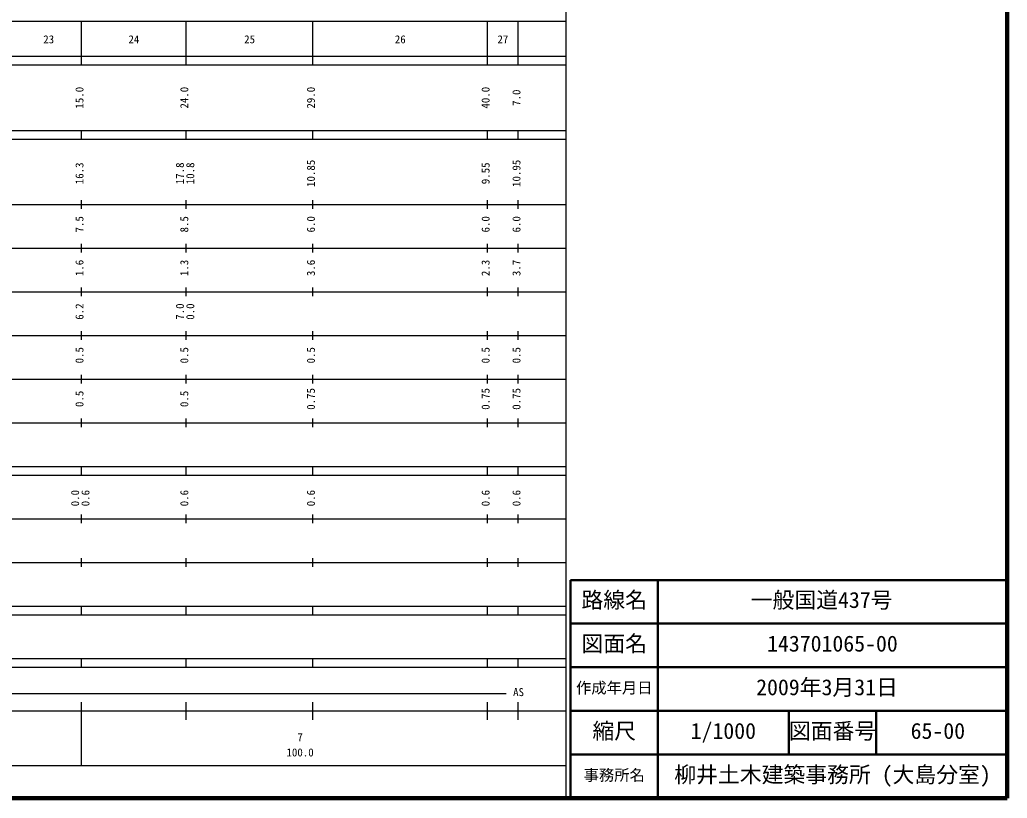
# Model space of a CAD drawing. Units: millimetres on the paper, enlarged 1000 times. Extents: x 40000 to 680000, y 20000 to 380000.
# Drawn here: x 453862 to 680000, y 20000 to 198357 of the extents above; entities that cross this region are included whole.
import ezdxf
from ezdxf.enums import TextEntityAlignment as Align

# ---------------------------------------------------------------- set-up
doc = ezdxf.new("R2010")
doc.units = ezdxf.units.MM
doc.header["$LTSCALE"] = 1000
for name, color, linetype, lineweight in [('M-TTL', 2, 'Continuous', 140), ('M-TTL-BAND', 7, 'Continuous', 25), ('M-TTL-FRAM', 2, 'Continuous', 50), ('M-TTL-LINE', 7, 'Continuous', 50)]:
    doc.layers.add(name, color=color, linetype=linetype, lineweight=lineweight)
doc.layers.add('M-TTL-TXT', color=7, linetype='Continuous')
doc.styles.add('ＭＳ ゴシック', font='')
doc.styles.get('ＭＳ ゴシック').set_extended_font_data('MS Gothic')

msp = doc.modelspace()

# ---------------------------------------------------------------- linework, layer by layer
at = {"layer": 'M-TTL'}
for p, q in [((680000, 20000), (680000, 380000)), ((40000, 20000), (680000, 20000))]:
    msp.add_line(p, q, dxfattribs=at)
at = {"layer": 'M-TTL-BAND'}
for p, q in [((579000, 20000), (579000, 370000)), ((68000, 198000), (579000, 198000)), ((468000, 188000), (468000, 198000)), ((492000, 188000), (492000, 198000)), ((521000, 188000), (521000, 198000)), ((561000, 188000), (561000, 198000)), ((568000, 188000), (568000, 198000)), ((40000, 190000), (579000, 190000)), ((40000, 188000), (579000, 188000)), ((40000, 173000), (579000, 173000)), ((468000, 171000), (468000, 173000)), ((492000, 171000), (492000, 173000)), ((521000, 171000), (521000, 173000)), ((561000, 171000), (561000, 173000)), ((568000, 171000), (568000, 173000)), ((40000, 171000), (579000, 171000)), ((468000, 155000), (468000, 157000)), ((492000, 155000), (492000, 157000)), ((521000, 155000), (521000, 157000)), ((561000, 155000), (561000, 157000)), ((568000, 155000), (568000, 157000)), ((40000, 156000), (579000, 156000)), ((468000, 145000), (468000, 147000)), ((492000, 145000), (492000, 147000)), ((521000, 145000), (521000, 147000)), ((561000, 145000), (561000, 147000)), ((568000, 145000), (568000, 147000)), ((46000, 146000), (579000, 146000)), ((52000, 136000), (579000, 136000)), ((468000, 135000), (468000, 137000)), ((492000, 135000), (492000, 137000)), ((521000, 135000), (521000, 137000)), ((561000, 135000), (561000, 137000)), ((568000, 135000), (568000, 137000)), ((468000, 125000), (468000, 127000)), ((492000, 125000), (492000, 127000)), ((521000, 125000), (521000, 127000)), ((561000, 125000), (561000, 127000)), ((568000, 125000), (568000, 127000)), ((46000, 126000), (579000, 126000)), ((52000, 116000), (579000, 116000)), ((468000, 115000), (468000, 117000)), ((492000, 115000), (492000, 117000)), ((521000, 115000), (521000, 117000)), ((561000, 115000), (561000, 117000)), ((568000, 115000), (568000, 117000)), ((468000, 105000), (468000, 107000)), ((492000, 105000), (492000, 107000)), ((521000, 105000), (521000, 107000)), ((561000, 105000), (561000, 107000)), ((568000, 105000), (568000, 107000)), ((46000, 106000), (579000, 106000)), ((40000, 96000), (579000, 96000)), ((468000, 94000), (468000, 96000)), ((492000, 94000), (492000, 96000)), ((521000, 94000), (521000, 96000)), ((561000, 94000), (561000, 96000)), ((568000, 94000), (568000, 96000)), ((40000, 94000), (579000, 94000)), ((49000, 84000), (579000, 84000)), ((468000, 83000), (468000, 85000)), ((492000, 83000), (492000, 85000)), ((521000, 83000), (521000, 85000)), ((561000, 83000), (561000, 85000)), ((568000, 83000), (568000, 85000)), ((468000, 73000), (468000, 75000)), ((492000, 73000), (492000, 75000)), ((521000, 73000), (521000, 75000)), ((561000, 73000), (561000, 75000)), ((568000, 73000), (568000, 75000)), ((40000, 74000), (579000, 74000)), ((40000, 64000), (579000, 64000)), ((468000, 62000), (468000, 64000)), ((492000, 62000), (492000, 64000)), ((521000, 62000), (521000, 64000)), ((561000, 62000), (561000, 64000)), ((568000, 62000), (568000, 64000)), ((40000, 62000), (579000, 62000)), ((40000, 52000), (579000, 52000)), ((40000, 50000), (579000, 50000)), ((468000, 50000), (468000, 52000)), ((492000, 50000), (492000, 52000)), ((521000, 50000), (521000, 52000)), ((561000, 50000), (561000, 52000)), ((568000, 50000), (568000, 52000)), ((71000, 44000), (565240, 44000)), ((468000, 27500), (468000, 42000)), ((492000, 38000), (492000, 42000)), ((521000, 38000), (521000, 42000)), ((561000, 38000), (561000, 42000)), ((568000, 38000), (568000, 42000)), ((40000, 40000), (579000, 40000)), ((68000, 27500), (579000, 27500))]:
    msp.add_line(p, q, dxfattribs=at)
at = {"layer": 'M-TTL-FRAM'}
for p, q in [((680000, 70000), (580000, 70000)), ((580000, 70000), (580000, 20000))]:
    msp.add_line(p, q, dxfattribs=at)
at = {"layer": 'M-TTL-LINE'}
for p, q in [((600000, 70000), (600000, 20000)), ((680000, 60000), (580000, 60000)), ((680000, 50000), (580000, 50000)), ((680000, 40000), (580000, 40000)), ((630000, 40000), (630000, 30000)), ((650000, 40000), (650000, 30000)), ((680000, 30000), (580000, 30000))]:
    msp.add_line(p, q, dxfattribs=at)

# ---------------------------------------------------------------- texts
at = {"layer": 'M-TTL-BAND', "style": 'ＭＳ ゴシック'}
for s, p in [('23', (459250, 192405)), ('24', (478750, 192405)), ('25', (505250, 192405)), ('26', (539750, 192405)), ('27', (563250, 192405)), ('AS', (566841, 42851)), ('7', (517438, 32523)), ('100.0', (514938, 29033))]:
    msp.add_text(s, height=1833, dxfattribs=at).set_placement(p, align=Align.BOTTOM_LEFT)
for s, p in [('15.0', (469000, 178000)), ('24.0', (493000, 178000)), ('29.0', (522000, 178000)), ('40.0', (562000, 178000)), ('7.0', (569072, 178625)), ('16.3', (469000, 160674)), ('17.8', (492000, 160674)), ('10.8', (494370, 160674)), ('10.85', (522000, 160049)), ('9.55', (562000, 160674)), ('10.95', (569072, 160049)), ('7.5', (469000, 149625)), ('8.5', (493000, 149625)), ('6.0', (522000, 149625)), ('6.0', (562000, 149625)), ('6.0', (569072, 149625)), ('1.6', (469000, 139625)), ('1.3', (493000, 139625)), ('3.6', (522000, 139625)), ('2.3', (562000, 139625)), ('3.7', (569072, 139625)), ('6.2', (469000, 129625)), ('7.0', (492000, 129625)), ('0.0', (494370, 129625)), ('0.5', (469000, 119625)), ('0.5', (493000, 119625)), ('0.5', (522000, 119625)), ('0.5', (562000, 119625)), ('0.5', (569072, 119625)), ('0.5', (469000, 109625)), ('0.5', (493000, 109625)), ('0.75', (522000, 109000)), ('0.75', (562000, 109000)), ('0.75', (569072, 109000)), ('0.0', (468000, 86889)), ('0.6', (470370, 86889)), ('0.6', (493000, 86889)), ('0.6', (522000, 86889)), ('0.6', (562000, 86889)), ('0.6', (569072, 86889))]:
    msp.add_text(s, height=1833, rotation=90, dxfattribs=at).set_placement(p, align=Align.BOTTOM_LEFT)
at = {"layer": 'M-TTL-TXT', "style": 'ＭＳ ゴシック'}
for s, height, p in [('路線名', 3666, (582500, 62500)), ('一般国道437号', 3666, (621250, 62500)), ('図面名', 3666, (582500, 52500)), ('143701065-00', 3666, (625000, 52500)), ('2009年3月31日', 3666, (622500, 42500)), ('作成年月日', 2566, (581250, 43250)), ('縮尺', 3666, (585000, 32500)), ('1/1000', 3666, (607500, 32500)), ('図面番号', 3666, (630000, 32500)), ('65-00', 3666, (657875, 32500)), ('柳井土木建築事務所 (大島分室)', 3666, (603750, 22500)), ('事務所名', 2566, (583000, 23250))]:
    msp.add_text(s, height=height, dxfattribs=at).set_placement(p, align=Align.BOTTOM_LEFT)

doc.saveas('drawing.dxf')
